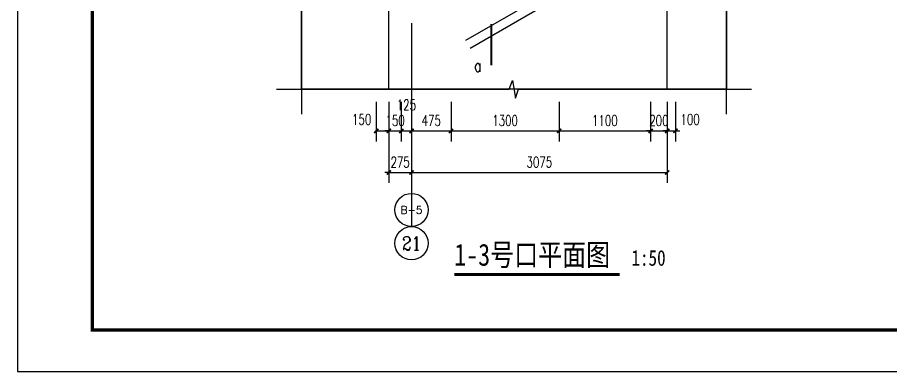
# Model space of a CAD drawing. Extents: x 37906 to 290206, y -18154 to 41246.
# Drawn here: x 79956 to 90457, y 11546 to 15801 of the extents above; entities that cross this region are included whole.
import ezdxf
from ezdxf.enums import TextEntityAlignment as Align

# ---------------------------------------------------------------- set-up
doc = ezdxf.new("R2010")
doc.units = 0
doc.header["$LTSCALE"] = 1000
doc.header["$MEASUREMENT"] = 0
doc.linetypes.add('DOTE', pattern=[2.42, 2, -0.2, 0.02, -0.2])
for name, color, linetype in [('AXIS', 3, 'Continuous'), ('AXIS_TEXT', 7, 'Continuous'), ('DIM_SYMB', 3, 'Continuous'), ('DOTE', 1, 'DOTE'), ('ECA_TK', 7, 'Continuous'), ('PUB_DIM', 3, 'Continuous'), ('PUB_TEXT', 7, 'Continuous'), ('RF-M', 7, 'Continuous'), ('tk', 7, 'Continuous')]:
    doc.layers.add(name, color=color, linetype=linetype)
doc.styles.add('_TCH_AXIS', font='COMPLEX', dxfattribs={"bigfont": 'GBCBIG'})
doc.styles.add('_TCH_DIM_T3', font='SIMPLEX', dxfattribs={"width": 0.705882, "bigfont": 'GBCBIG'})
doc.styles.add('_TCH_LABEL', font='COMPLEX', dxfattribs={"bigfont": 'GBCBIG'})
doc.styles.add('COMPLEX', font='COMPLEX.shx', dxfattribs={"width": 0.65})
doc.styles.add('TYDG_01', font='', dxfattribs={"width": 0.8})
doc.styles.get('TYDG_01').set_extended_font_data('SimSun')
doc.dimstyles.new('_TCH_ARCH&&50', dxfattribs={"dimtxt": 127.5, "dimasz": 50, "dimexe": 125, "dimexo": 150, "dimgap": 61.25, "dimtad": 1, "dimdec": 0, "dimrnd": 5, "dimzin": 0, "dimdsep": 46, "dimtxsty": '_TCH_DIM_T3', "dimblk": 'ARCHTICK', "dimcen": 0.09, "dimclrt": 7, "dimazin": 2, "dimtfac": 1, "dimtdec": 0, "dimtix": 1, "dimtmove": 2, "dimatfit": 3, "dimfxl": 1, "dimtolj": 1, "dimtzin": 0, "dimarcsym": 0})

# ---------------------------------------------------------------- blocks, each defined once
blk = doc.blocks.new('10B_A1E图框')
at = {"layer": 'ECA_TK'}
blk.add_lwpolyline([(0, 0), (841, 0), (841, 594), (0, 594)], close=True, dxfattribs=at)
at = {"layer": 'ECA_TK', "const_width": 0.8}
blk.add_lwpolyline([(831, 10), (831, 584), (18, 584), (18, 10)], close=True, dxfattribs=at)
blk = doc.blocks.new('_ArchTick')
at = {"color": 0, "linetype": 'ByBlock', "const_width": 0.4}
blk.add_lwpolyline([(-0.5, -0.5), (0.5, 0.5)], dxfattribs=at)
blk = doc.blocks.new('*D910')
at = {"layer": 'Defpoints', "color": 0, "transparency": 16777216}
for p in [(84423, 14937), (84696, 14937), (84696, 13937)]:
    blk.add_point(p, dxfattribs=at)
at = {"layer": 'PUB_DIM', "color": 0, "lineweight": -2, "transparency": 16777216}
for p, q in [((84423, 14787), (84423, 13812)), ((84696, 14787), (84696, 13812)), ((84423, 13937), (84373, 13937)), ((84423, 13937), (84696, 13937)), ((84696, 13937), (84746, 13937))]:
    blk.add_line(p, q, dxfattribs=at)
at = {"layer": 'PUB_DIM', "color": 0, "lineweight": -2, "transparency": 16777216, "xscale": 50, "yscale": 50, "zscale": 50}
blk.add_blockref('_ArchTick', (84423, 13937), dxfattribs=at)
at = {"layer": 'PUB_DIM', "color": 0, "lineweight": -2, "transparency": 16777216, "xscale": 50, "yscale": 50, "zscale": 50, "rotation": 180}
blk.add_blockref('_ArchTick', (84696, 13937), dxfattribs=at)
at = {"layer": 'PUB_DIM', "color": 7, "transparency": 16777216, "insert": (84559, 14062), "char_height": 127.5, "attachment_point": 5, "style": '_TCH_DIM_T3'}
blk.add_mtext('\\A1;275', dxfattribs=at)
blk = doc.blocks.new('*D911')
at = {"layer": 'Defpoints', "color": 0, "transparency": 16777216}
for p in [(84696, 14937), (87771, 14937), (87771, 13937)]:
    blk.add_point(p, dxfattribs=at)
at = {"layer": 'PUB_DIM', "color": 0, "lineweight": -2, "transparency": 16777216}
for p, q in [((84696, 14787), (84696, 13812)), ((87771, 14787), (87771, 13812)), ((84696, 13937), (87771, 13937))]:
    blk.add_line(p, q, dxfattribs=at)
at = {"layer": 'PUB_DIM', "color": 0, "lineweight": -2, "transparency": 16777216, "xscale": 50, "yscale": 50, "zscale": 50, "rotation": 180}
blk.add_blockref('_ArchTick', (84696, 13937), dxfattribs=at)
at = {"layer": 'PUB_DIM', "color": 0, "lineweight": -2, "transparency": 16777216, "xscale": 50, "yscale": 50, "zscale": 50}
blk.add_blockref('_ArchTick', (87771, 13937), dxfattribs=at)
at = {"layer": 'PUB_DIM', "color": 7, "transparency": 16777216, "insert": (86233, 14062), "char_height": 127.5, "attachment_point": 5, "style": '_TCH_DIM_T3'}
blk.add_mtext('\\A1;3075', dxfattribs=at)
blk = doc.blocks.new('*D912')
at = {"layer": 'Defpoints', "color": 0, "transparency": 16777216}
for p in [(84271, 14937), (84423, 14937), (84423, 14437)]:
    blk.add_point(p, dxfattribs=at)
at = {"layer": 'PUB_DIM', "color": 0, "lineweight": -2, "transparency": 16777216}
for p, q in [((84271, 14787), (84271, 14312)), ((84423, 14787), (84423, 14312)), ((84271, 14437), (84423, 14437))]:
    blk.add_line(p, q, dxfattribs=at)
at = {"layer": 'PUB_DIM', "color": 0, "lineweight": -2, "transparency": 16777216, "xscale": 50, "yscale": 50, "zscale": 50, "rotation": 180}
blk.add_blockref('_ArchTick', (84271, 14437), dxfattribs=at)
at = {"layer": 'PUB_DIM', "color": 0, "lineweight": -2, "transparency": 16777216, "xscale": 50, "yscale": 50, "zscale": 50}
blk.add_blockref('_ArchTick', (84423, 14437), dxfattribs=at)
at = {"layer": 'PUB_DIM', "color": 7, "transparency": 16777216, "insert": (84096, 14575), "char_height": 127.5, "attachment_point": 5, "style": '_TCH_DIM_T3'}
blk.add_mtext('\\A1;150', dxfattribs=at)
blk = doc.blocks.new('*D913')
at = {"layer": 'Defpoints', "color": 0, "transparency": 16777216}
for p in [(84423, 14937), (84573, 14937), (84573, 14437)]:
    blk.add_point(p, dxfattribs=at)
at = {"layer": 'PUB_DIM', "color": 0, "lineweight": -2, "transparency": 16777216}
for p, q in [((84423, 14787), (84423, 14312)), ((84573, 14787), (84573, 14312)), ((84423, 14437), (84373, 14437)), ((84423, 14437), (84573, 14437)), ((84573, 14437), (84623, 14437))]:
    blk.add_line(p, q, dxfattribs=at)
at = {"layer": 'PUB_DIM', "color": 0, "lineweight": -2, "transparency": 16777216, "xscale": 50, "yscale": 50, "zscale": 50}
blk.add_blockref('_ArchTick', (84423, 14437), dxfattribs=at)
at = {"layer": 'PUB_DIM', "color": 0, "lineweight": -2, "transparency": 16777216, "xscale": 50, "yscale": 50, "zscale": 50, "rotation": 180}
blk.add_blockref('_ArchTick', (84573, 14437), dxfattribs=at)
at = {"layer": 'PUB_DIM', "color": 7, "transparency": 16777216, "insert": (84498, 14562), "char_height": 127.5, "attachment_point": 5, "style": '_TCH_DIM_T3'}
blk.add_mtext('\\A1;150', dxfattribs=at)
blk = doc.blocks.new('*D914')
at = {"layer": 'Defpoints', "color": 0, "transparency": 16777216}
for p in [(84573, 14937), (84696, 14937), (84696, 14437)]:
    blk.add_point(p, dxfattribs=at)
at = {"layer": 'PUB_DIM', "color": 0, "lineweight": -2, "transparency": 16777216}
for p, q in [((84573, 14787), (84573, 14312)), ((84696, 14787), (84696, 14312)), ((84573, 14437), (84696, 14437))]:
    blk.add_line(p, q, dxfattribs=at)
at = {"layer": 'PUB_DIM', "color": 0, "lineweight": -2, "transparency": 16777216, "xscale": 50, "yscale": 50, "zscale": 50, "rotation": 180}
blk.add_blockref('_ArchTick', (84573, 14437), dxfattribs=at)
at = {"layer": 'PUB_DIM', "color": 0, "lineweight": -2, "transparency": 16777216, "xscale": 50, "yscale": 50, "zscale": 50}
blk.add_blockref('_ArchTick', (84696, 14437), dxfattribs=at)
at = {"layer": 'PUB_DIM', "color": 7, "transparency": 16777216, "insert": (84634, 14750), "char_height": 127.5, "attachment_point": 5, "style": '_TCH_DIM_T3'}
blk.add_mtext('\\A1;125', dxfattribs=at)
blk = doc.blocks.new('*D915')
at = {"layer": 'Defpoints', "color": 0, "transparency": 16777216}
for p in [(84696, 14937), (85171, 14937), (85171, 14437)]:
    blk.add_point(p, dxfattribs=at)
at = {"layer": 'PUB_DIM', "color": 0, "lineweight": -2, "transparency": 16777216}
for p, q in [((84696, 14787), (84696, 14312)), ((85171, 14787), (85171, 14312)), ((84696, 14437), (85171, 14437))]:
    blk.add_line(p, q, dxfattribs=at)
at = {"layer": 'PUB_DIM', "color": 0, "lineweight": -2, "transparency": 16777216, "xscale": 50, "yscale": 50, "zscale": 50, "rotation": 180}
blk.add_blockref('_ArchTick', (84696, 14437), dxfattribs=at)
at = {"layer": 'PUB_DIM', "color": 0, "lineweight": -2, "transparency": 16777216, "xscale": 50, "yscale": 50, "zscale": 50}
blk.add_blockref('_ArchTick', (85171, 14437), dxfattribs=at)
at = {"layer": 'PUB_DIM', "color": 7, "transparency": 16777216, "insert": (84933, 14562), "char_height": 127.5, "attachment_point": 5, "style": '_TCH_DIM_T3'}
blk.add_mtext('\\A1;475', dxfattribs=at)
blk = doc.blocks.new('*D916')
at = {"layer": 'Defpoints', "color": 0, "transparency": 16777216}
for p in [(85171, 14937), (86471, 14937), (86471, 14437)]:
    blk.add_point(p, dxfattribs=at)
at = {"layer": 'PUB_DIM', "color": 0, "lineweight": -2, "transparency": 16777216}
for p, q in [((85171, 14787), (85171, 14312)), ((86471, 14787), (86471, 14312)), ((85171, 14437), (86471, 14437))]:
    blk.add_line(p, q, dxfattribs=at)
at = {"layer": 'PUB_DIM', "color": 0, "lineweight": -2, "transparency": 16777216, "xscale": 50, "yscale": 50, "zscale": 50, "rotation": 180}
blk.add_blockref('_ArchTick', (85171, 14437), dxfattribs=at)
at = {"layer": 'PUB_DIM', "color": 0, "lineweight": -2, "transparency": 16777216, "xscale": 50, "yscale": 50, "zscale": 50}
blk.add_blockref('_ArchTick', (86471, 14437), dxfattribs=at)
at = {"layer": 'PUB_DIM', "color": 7, "transparency": 16777216, "insert": (85821, 14562), "char_height": 127.5, "attachment_point": 5, "style": '_TCH_DIM_T3'}
blk.add_mtext('\\A1;1300', dxfattribs=at)
blk = doc.blocks.new('*D917')
at = {"layer": 'Defpoints', "color": 0, "transparency": 16777216}
for p in [(86471, 14937), (87571, 14937), (87571, 14437)]:
    blk.add_point(p, dxfattribs=at)
at = {"layer": 'PUB_DIM', "color": 0, "lineweight": -2, "transparency": 16777216}
for p, q in [((86471, 14787), (86471, 14312)), ((87571, 14787), (87571, 14312)), ((86471, 14437), (87571, 14437))]:
    blk.add_line(p, q, dxfattribs=at)
at = {"layer": 'PUB_DIM', "color": 0, "lineweight": -2, "transparency": 16777216, "xscale": 50, "yscale": 50, "zscale": 50, "rotation": 180}
blk.add_blockref('_ArchTick', (86471, 14437), dxfattribs=at)
at = {"layer": 'PUB_DIM', "color": 0, "lineweight": -2, "transparency": 16777216, "xscale": 50, "yscale": 50, "zscale": 50}
blk.add_blockref('_ArchTick', (87571, 14437), dxfattribs=at)
at = {"layer": 'PUB_DIM', "color": 7, "transparency": 16777216, "insert": (87021, 14562), "char_height": 127.5, "attachment_point": 5, "style": '_TCH_DIM_T3'}
blk.add_mtext('\\A1;1100', dxfattribs=at)
blk = doc.blocks.new('*D918')
at = {"layer": 'Defpoints', "color": 0, "transparency": 16777216}
for p in [(87571, 14937), (87771, 14937), (87771, 14437)]:
    blk.add_point(p, dxfattribs=at)
at = {"layer": 'PUB_DIM', "color": 0, "lineweight": -2, "transparency": 16777216}
for p, q in [((87571, 14787), (87571, 14312)), ((87771, 14787), (87771, 14312)), ((87571, 14437), (87521, 14437)), ((87571, 14437), (87771, 14437)), ((87771, 14437), (87821, 14437))]:
    blk.add_line(p, q, dxfattribs=at)
at = {"layer": 'PUB_DIM', "color": 0, "lineweight": -2, "transparency": 16777216, "xscale": 50, "yscale": 50, "zscale": 50}
blk.add_blockref('_ArchTick', (87571, 14437), dxfattribs=at)
at = {"layer": 'PUB_DIM', "color": 0, "lineweight": -2, "transparency": 16777216, "xscale": 50, "yscale": 50, "zscale": 50, "rotation": 180}
blk.add_blockref('_ArchTick', (87771, 14437), dxfattribs=at)
at = {"layer": 'PUB_DIM', "color": 7, "transparency": 16777216, "insert": (87671, 14562), "char_height": 127.5, "attachment_point": 5, "style": '_TCH_DIM_T3'}
blk.add_mtext('\\A1;200', dxfattribs=at)
blk = doc.blocks.new('*D919')
at = {"layer": 'Defpoints', "color": 0, "transparency": 16777216}
for p in [(87771, 14937), (87871, 14937), (87871, 14437)]:
    blk.add_point(p, dxfattribs=at)
at = {"layer": 'PUB_DIM', "color": 0, "lineweight": -2, "transparency": 16777216}
for p, q in [((87771, 14787), (87771, 14312)), ((87871, 14787), (87871, 14312)), ((87771, 14437), (87721, 14437)), ((87771, 14437), (87871, 14437)), ((87871, 14437), (87921, 14437))]:
    blk.add_line(p, q, dxfattribs=at)
at = {"layer": 'PUB_DIM', "color": 0, "lineweight": -2, "transparency": 16777216, "xscale": 50, "yscale": 50, "zscale": 50}
blk.add_blockref('_ArchTick', (87771, 14437), dxfattribs=at)
at = {"layer": 'PUB_DIM', "color": 0, "lineweight": -2, "transparency": 16777216, "xscale": 50, "yscale": 50, "zscale": 50, "rotation": 180}
blk.add_blockref('_ArchTick', (87871, 14437), dxfattribs=at)
at = {"layer": 'PUB_DIM', "color": 7, "transparency": 16777216, "insert": (88046, 14575), "char_height": 127.5, "attachment_point": 5, "style": '_TCH_DIM_T3'}
blk.add_mtext('\\A1;100', dxfattribs=at)
blk = doc.blocks.new('_AXISO')
blk.add_circle((0, 0), 0.5)
at = {"layer": 'AXIS_TEXT', "style": 'COMPLEX', "width": 1.041667}
blk.add_attdef('A', text='', height=0.56, dxfattribs=at).set_placement((-0.25, -0.28), (0.25, -0.28), align=Align.FIT)

msp = doc.modelspace()

# ---------------------------------------------------------------- linework, layer by layer
msp.add_lwpolyline([(83370.6, 20570.8), (88484.5, 20570.8), (88484.5, 14937.4), (83370.6, 14937.4)], close=True)
msp.add_lwpolyline([(83370.6, 20570.8), (88484.5, 20570.8), (88484.5, 14937.4), (83370.6, 14937.4)], close=True)
at = {"layer": 'AXIS'}
for q in [(84695.7, 13687.4), (84695.7, 13287.4)]:
    msp.add_line((84695.7, 14937.4), q, dxfattribs=at)
at = {"layer": 'DIM_SYMB'}
for points in [[(83370.6, 20870.8), (83370.6, 17810.4), (83475.6, 17772.2), (83265.6, 17735.1), (83370.6, 17697.9), (83370.6, 14637.4)], [(88484.5, 14637.4), (88484.5, 17697.9), (88379.5, 17736.1), (88589.5, 17773.1), (88484.5, 17810.4), (88484.5, 20870.8)], [(83070.6, 14937.4), (85871.3, 14937.4), (85909.5, 15042.4), (85946.6, 14832.4), (85983.8, 14937.4), (88784.5, 14937.4)]]:
    msp.add_lwpolyline(points, dxfattribs=at)
at = {"layer": 'DIM_SYMB', "const_width": 25}
msp.add_lwpolyline([(85657.1, 15723.5), (85657.1, 15223.5)], dxfattribs=at)
at = {"layer": 'DIM_SYMB', "lineweight": -3, "const_width": 35}
msp.add_lwpolyline([(85209.9, 12711.9), (87200.9, 12711.9)], dxfattribs=at)
at = {"layer": 'DOTE'}
for p, q in [((84422.7, 14937.4), (84422.7, 20570.8)), ((84695.7, 20570.8), (84695.7, 14937.4)), ((87770.7, 14937.4), (87770.7, 20570.8))]:
    msp.add_line(p, q, dxfattribs=at)
at = {"layer": 'RF-M'}
for p, q in [((86470.7, 16172.4), (85344.9, 15522.4)), ((86524.9, 16078.6), (85399, 15428.6))]:
    msp.add_line(p, q, dxfattribs=at)

# ---------------------------------------------------------------- block references
at = {"layer": 'AXIS'}
ref = msp.add_blockref('_AXISO', (84695.7, 13487.4), dxfattribs=dict(at, xscale=400, yscale=400, zscale=400))
ref.add_attrib('A', 'B-5', dxfattribs={"layer": 'AXIS_TEXT', "height": 89.83, "style": '_TCH_AXIS'}).set_placement((84563.1, 13442.5), (84828.3, 13442.5), align=Align.FIT)
ref = msp.add_blockref('_AXISO', (84695.7, 13087.4), dxfattribs=dict(at, xscale=400, yscale=400, zscale=400))
ref.add_attrib('A', '21', dxfattribs={"layer": 'AXIS_TEXT', "height": 164.22, "style": '_TCH_AXIS'}).set_placement((84582.3, 13005.3), (84809.1, 13005.3), align=Align.FIT)
at = {"layer": 'tk', "xscale": 50, "yscale": 50, "zscale": 50}
msp.add_blockref('10B_A1E图框', (79956.2, 11546.3), dxfattribs=at)

# ---------------------------------------------------------------- texts
at = {"layer": 'PUB_TEXT'}
for s, height, style, width, p in [('a', 148.8, '_TCH_LABEL', 0.705882, (85449.6, 15149.1)), ('1-3号口平面图', 264.35, 'TYDG_01', 0.8, (85209.9, 12817.3)), ('1:50', 188.82, 'TYDG_01', 0.8, (87340.9, 12817.3))]:
    msp.add_text(s, height=height, dxfattribs=dict(at, style=style, width=width)).set_placement(p)

# ---------------------------------------------------------------- dimensions: what is measured, and where the dimension line sits
at = {"layer": 'PUB_DIM'}
for base, p1, p2, picture, middle in [((84422.7, 14437.4), (84270.7, 14937.4), (84422.7, 14937.4), '*D912', (84095.7, 14574.9)), ((84695.7, 14437.4), (84572.7, 14937.4), (84695.7, 14937.4), '*D914', (84634.2, 14749.9)), ((87870.7, 14437.4), (87770.7, 14937.4), (87870.7, 14937.4), '*D919', (88045.7, 14574.9))]:
    dim = msp.add_linear_dim(base=base, p1=p1, p2=p2, angle=0, dimstyle='_TCH_ARCH&&50', dxfattribs=at)
    dim.commit()
    dim.dimension.update_dxf_attribs({"geometry": picture, "text_midpoint": middle, "dimtype": 161})
for p1, p2, distance, picture, middle in [((84422.7, 14937.4), (84572.7, 14937.4), -500, '*D913', (84497.7, 14562.4)), ((84422.7, 14937.4), (84695.7, 14937.4), -1000, '*D910', (84559.2, 14062.4)), ((84695.7, 14937.4), (87770.7, 14937.4), -1000, '*D911', (86233.2, 14062.4)), ((84695.7, 14937.4), (85170.7, 14937.4), -500, '*D915', (84933.2, 14562.4)), ((85170.7, 14937.4), (86470.7, 14937.4), -500, '*D916', (85820.7, 14562.4)), ((86470.7, 14937.4), (87570.7, 14937.4), -500, '*D917', (87020.7, 14562.4)), ((87570.7, 14937.4), (87770.7, 14937.4), -500, '*D918', (87670.7, 14562.4))]:
    dim = msp.add_aligned_dim(p1=p1, p2=p2, distance=distance, dimstyle='_TCH_ARCH&&50', dxfattribs=at)
    dim.commit()
    dim.dimension.update_dxf_attribs({"geometry": picture, "text_midpoint": middle})

doc.saveas('drawing.dxf')
